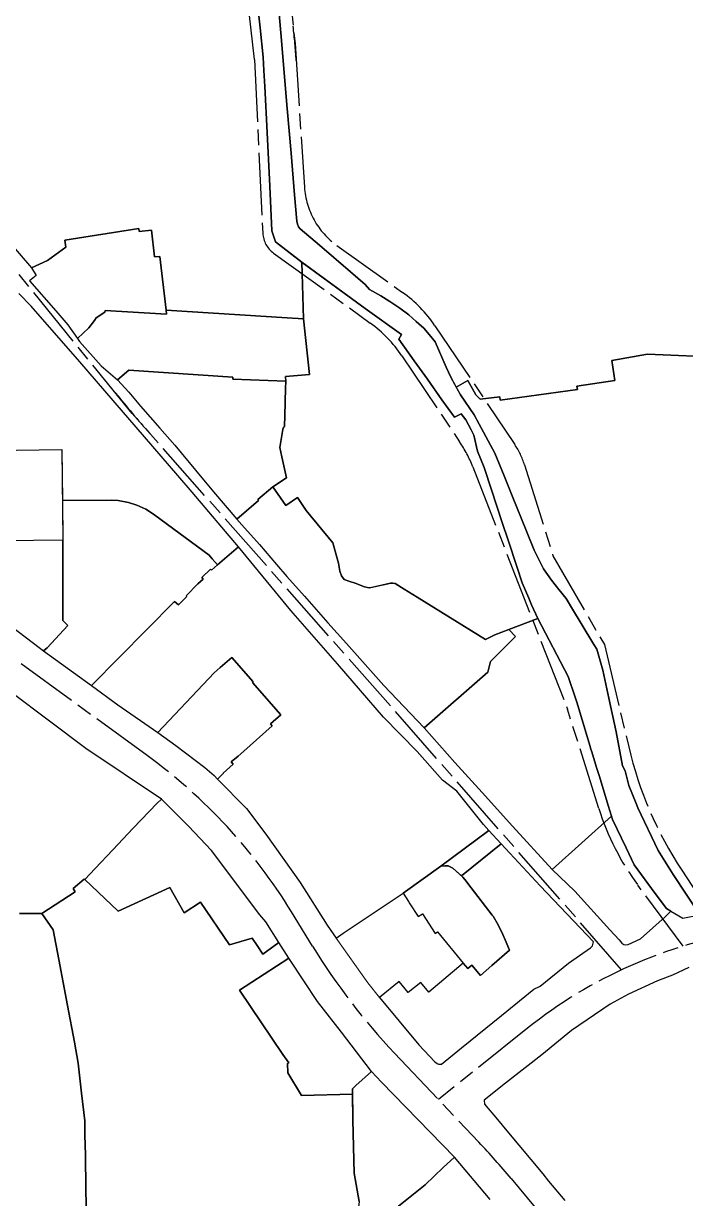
# Model space of a CAD drawing. Header units: millimetres. Extents: x 125232 to 134072, y 142885 to 152835.
# Drawn here: x 128618.6 to 128873.1, y 149821.2 to 150273.2 of the extents above; entities that cross this region are included whole.
import ezdxf

# ---------------------------------------------------------------- set-up
doc = ezdxf.new("R2010")
doc.units = ezdxf.units.MM
doc.linetypes.add('ACAD_ISO08W100', pattern=[36, 24, -3, 6, -3])
doc.layers.add('apartment', color=42, linetype='Continuous', lineweight=0)
doc.layers.add('government', color=221, linetype='Continuous', lineweight=0)
for name, color, linetype in [('commerce', 10, 'Continuous'), ('commerce & office', 242, 'Continuous'), ('green & plaza', 80, 'Continuous'), ('hospital', 231, 'Continuous'), ('research & university', 30, 'Continuous'), ('residence', 2, 'Continuous'), ('residence-bad', 41, 'Continuous'), ('water', 4, 'Continuous'), ('老城北中心线', 7, 'ACAD_ISO08W100')]:
    doc.layers.add(name, color=color, linetype=linetype)

msp = doc.modelspace()

# ---------------------------------------------------------------- linework, layer by layer
at = {"layer": 'apartment'}
msp.add_lwpolyline([(128633.38, 150109.3), (128589.71, 150108.62), (128589.83, 150082.85), (128599.81, 150075.27), (128599.83, 150074.08), (128633.71, 150074.44)], close=True, dxfattribs=at)
at = {"layer": 'commerce'}
for points in [[(128670.98, 150183.59), (128668.95, 150183.45), (128667.79, 150193.64), (128663.13, 150193.1), (128662.97, 150194.37), (128634.5, 150189.87), (128634.91, 150187.11), (128627.76, 150181.99), (128621.71, 150179.17), (128623.46, 150176.24), (128620.87, 150174.15), (128631.03, 150162.62), (128635.67, 150157.32), (128639.31, 150152.01), (128643.75, 150156.15), (128645.89, 150158.9), (128646.57, 150159.94), (128649.91, 150162.07), (128649.95, 150162.77), (128673.57, 150161.3), (128673.4, 150162.84)], [(128726.3, 150159.59), (128720.03, 150159.92), (128673.4, 150162.84), (128673.57, 150161.3), (128649.95, 150162.77), (128649.91, 150162.07), (128646.57, 150159.94), (128645.89, 150158.9), (128643.75, 150156.15), (128639.31, 150152.01), (128640.13, 150150.82), (128648.5, 150141.51), (128654.72, 150136.11), (128659.13, 150139.86), (128699.13, 150137.14), (128699.09, 150136.39), (128719.42, 150135.56), (128719.27, 150137.4), (128728.6, 150138.2)], [(128633.71, 150074.44), (128599.83, 150074.08), (128599.81, 150075.27), (128589.75, 150082.91), (128578.56, 150068.18), (128624.65, 150033.16), (128626.34, 150031.92), (128627.74, 150032.97), (128635.69, 150041.57), (128633.71, 150043.54)]]:
    msp.add_lwpolyline(points, close=True, dxfattribs=at)
for points in [[(128589.71, 150108.62), (128633.38, 150109.3), (128633.57, 150089.64), (128652.39, 150089.85), (128654.97, 150089.69), (128658.99, 150088.95), (128662.23, 150087.96), (128665.62, 150086.39), (128668.63, 150084.46), (128671.58, 150082.28), (128689.99, 150068.65), (128691.17, 150067.3), (128693.23, 150064.92), (128701.27, 150071.89), (128683.44, 150092.87), (128677.94, 150099.34), (128640.23, 150143), (128621.53, 150164.43), (128616.77, 150169.31)], [(128617, 149930.83), (128625.59, 149930.83), (128638.51, 149939.23), (128637.67, 149940.5), (128641.95, 149944.09), (128641.95, 149944.09), (128642.12, 149943.93), (128646.14, 149948.16), (128652.99, 149955.38), (128660.81, 149963.62), (128670.04, 149973.35), (128671.62, 149974.88), (128642.62, 149994.32), (128599.55, 150026.63)]]:
    msp.add_lwpolyline(points, dxfattribs=at)
at = {"layer": 'commerce & office'}
for points in [[(128850.26, 149956.14), (128845.09, 149966.98), (128844.69, 149968.29), (128821.9, 149947.77), (128830.63, 149939.39), (128843.99, 149924.58), (128847.67, 149920.78), (128848.68, 149919.48), (128849.44, 149918.88), (128850.12, 149918.78), (128851.11, 149918.91), (128855.89, 149921.15), (128865.3, 149929.53), (128867.54, 149931.74), (128865.87, 149932.72), (128861.52, 149938.58), (128853.41, 149949.54)], [(128740.89, 149885.22), (128731.66, 149897.02), (128721.09, 149912.88), (128720.55, 149913.74), (128701.69, 149901.31), (128718.36, 149876.59), (128720.55, 149873.48), (128720.13, 149873.21), (128720.22, 149869.55), (128725.45, 149860.88), (128745.11, 149861.36), (128745.08, 149863.39), (128746.34, 149864.69), (128752.36, 149870.09)]]:
    msp.add_lwpolyline(points, close=True, dxfattribs=at)
at = {"layer": 'government'}
msp.add_lwpolyline([(128777.75, 149923.76), (128776.93, 149923.22), (128771.99, 149930.72), (128770.35, 149929.64), (128767.11, 149934.57), (128766.67, 149935.44), (128764.61, 149938.65), (128741.46, 149923.3), (128738.83, 149921.43), (128751.03, 149904.23), (128755.53, 149898.58), (128763.02, 149904.69), (128766.48, 149900.43), (128771.32, 149904.37), (128774.4, 149900.58), (128787.65, 149911.78)], close=True, dxfattribs=at)
at = {"layer": 'green & plaza'}
msp.add_lwpolyline([(128642.88, 149806.84), (128642.61, 149824.81), (128642.41, 149838.1), (128642.19, 149845.63), (128642.19, 149850.43), (128642.18, 149851.14), (128640.91, 149861.81), (128639.55, 149873.28), (128638.26, 149881.42), (128635.56, 149895.41), (128632.21, 149913.11), (128629.97, 149924.53), (128625.59, 149930.83), (128617, 149930.83)], dxfattribs=at)
at = {"layer": 'hospital'}
msp.add_lwpolyline([(128888.39, 150144.67), (128858.56, 150146.02), (128844.77, 150143.55), (128845.93, 150135.91), (128831.35, 150133.72), (128831.56, 150132.33), (128801.91, 150128.23), (128801.73, 150129.51), (128794.12, 150128.61), (128792.51, 150130.35), (128789.46, 150135.8), (128784.96, 150133.28), (128786.57, 150130.28), (128791.85, 150122.71), (128793.82, 150119.1), (128799.88, 150107.92), (128803.44, 150099.14), (128806.54, 150091.46), (128812, 150077.95), (128815, 150070.55), (128815.67, 150069.09), (128817.24, 150065.97), (128818.54, 150063.38), (128821.55, 150059.11), (128824.49, 150055.47), (128827.27, 150052), (128829.74, 150047.89), (128833.03, 150042.39), (128837.89, 150034.29), (128838.98, 150032.47), (128841.36, 150024.38), (128843.69, 150013.63), (128846.49, 150000.69), (128848.95, 149987.67), (128849.9, 149985.77), (128851.37, 149980.1), (128854.14, 149973.2), (128854.82, 149971.5), (128862.56, 149955.04), (128868.41, 149945.85), (128878.69, 149930.35)], dxfattribs=at)
at = {"layer": 'research & university'}
for points in [[(128715.01, 150298.49), (128717.49, 150269.63), (128719.99, 150240.46), (128721.46, 150223.31), (128722.84, 150207.2), (128723.7, 150197.17), (128723.9, 150195.92), (128724.35, 150194.97), (128725, 150194.21), (128732.36, 150187.9), (128744.27, 150177.68), (128750, 150172.76), (128751.58, 150170.8), (128756, 150168.44), (128759.51, 150166.2), (128763.29, 150163.65), (128766.71, 150161.1), (128769.59, 150158.55), (128770.65, 150157.61), (128772.46, 150156), (128775.16, 150152.75), (128776.86, 150150.71), (128781.09, 150140.99), (128782.88, 150137.17), (128784.96, 150133.28), (128789.46, 150135.8), (128792.51, 150130.35), (128794.12, 150128.61), (128801.73, 150129.51), (128801.91, 150128.23), (128831.56, 150132.33), (128831.35, 150133.72), (128845.93, 150135.91), (128844.77, 150143.55), (128858.56, 150146.02), (128888.39, 150144.67)], [(128747.62, 149820.09), (128745.71, 149831.02), (128745.25, 149851.35), (128745.11, 149861.36), (128725.45, 149860.88), (128720.22, 149869.55), (128720.13, 149873.21), (128720.55, 149873.48), (128718.36, 149876.59), (128701.69, 149901.31), (128720.55, 149913.74), (128716.79, 149919.76), (128710.61, 149915.17), (128708.41, 149918.53), (128706.52, 149921.34), (128697.8, 149918.83), (128686.6, 149935.21), (128680.42, 149931.16), (128674.92, 149940.89), (128654.97, 149931.72), (128642.12, 149943.93), (128641.95, 149944.09), (128637.67, 149940.5), (128638.51, 149939.23), (128625.59, 149930.83), (128629.97, 149924.53), (128632.21, 149913.11), (128635.56, 149895.41), (128638.26, 149881.42), (128639.55, 149873.28), (128640.91, 149861.81), (128642.18, 149851.14), (128642.19, 149850.43), (128642.19, 149845.63), (128642.41, 149838.1), (128642.61, 149824.81), (128642.88, 149806.84)]]:
    msp.add_lwpolyline(points, dxfattribs=at)
for points in [[(128681.34, 150052.82), (128681.18, 150053.08), (128685.59, 150057.66), (128687.71, 150059.46), (128687.12, 150060.07), (128690.5, 150063.33), (128690.89, 150062.89), (128693.23, 150064.92), (128691.17, 150067.3), (128689.99, 150068.65), (128671.58, 150082.28), (128668.63, 150084.46), (128665.62, 150086.39), (128662.23, 150087.96), (128658.99, 150088.95), (128654.97, 150089.69), (128652.39, 150089.85), (128633.57, 150089.64), (128633.71, 150074.44), (128633.71, 150043.54), (128635.69, 150041.57), (128627.74, 150032.97), (128626.34, 150031.92), (128644.74, 150018.49), (128676.7, 150050.79), (128678.16, 150049.55)], [(128784.33, 149837.09), (128756.19, 149865.97), (128752.36, 149870.09), (128746.34, 149864.69), (128745.08, 149863.39), (128745.25, 149851.35), (128745.71, 149831.02), (128747.62, 149820.09), (128746.82, 149812.61), (128750.51, 149808.33), (128762.82, 149818.27), (128773, 149826.52), (128779.97, 149833.17)]]:
    msp.add_lwpolyline(points, close=True, dxfattribs=at)
at = {"layer": 'residence'}
for points in [[(128612.95, 150189.34), (128621.73, 150179.18), (128627.76, 150181.99), (128634.91, 150187.11), (128634.5, 150189.87), (128662.97, 150194.37), (128663.13, 150193.1), (128667.79, 150193.64), (128668.95, 150183.45), (128670.98, 150183.59), (128673.4, 150162.84), (128720.03, 150159.92), (128726.3, 150159.59), (128725.55, 150181.39), (128715.55, 150189.22), (128714.12, 150193.41), (128713.26, 150210.56), (128712.23, 150231.29), (128711.35, 150248.98), (128711.05, 150255.08), (128710.8, 150260.15), (128709.53, 150271.54), (128707.37, 150291.01)], [(128798.04, 149820.8), (128784.33, 149837.09), (128779.97, 149833.17), (128773, 149826.52), (128762.82, 149818.27)]]:
    msp.add_lwpolyline(points, dxfattribs=at)
for points in [[(128719.39, 150133.09), (128719.45, 150135.31), (128719.42, 150135.56), (128699.09, 150136.39), (128699.13, 150137.14), (128659.13, 150139.86), (128654.72, 150136.11), (128659.05, 150131.37), (128663.55, 150126.02), (128671.03, 150117.46), (128676.78, 150110.93), (128684.72, 150101.41), (128691.66, 150093.09), (128700.65, 150082.53), (128700.65, 150082.52), (128708.97, 150089.69), (128708.68, 150090.03), (128714.52, 150094.9), (128719.78, 150098.47), (128717.89, 150106.48), (128717.11, 150110.12), (128718.27, 150117.05), (128718.46, 150117.59), (128718.9, 150118.15), (128719, 150118.42), (128719.12, 150122.11)], [(128807.79, 150037.33), (128805.18, 150040.04), (128799.82, 150037.99), (128796.51, 150036.42), (128796.25, 150036.29), (128781.75, 150045.15), (128769.93, 150052.58), (128764.91, 150055.65), (128761.44, 150057.77), (128760.56, 150057.91), (128760.07, 150057.9), (128759.68, 150057.87), (128751.91, 150056.16), (128750.81, 150056.19), (128749.77, 150056.55), (128746.09, 150057.96), (128744.08, 150058.6), (128741.93, 150059.28), (128740.82, 150060.73), (128740.24, 150062.56), (128739.71, 150065.6), (128737.57, 150073.46), (128727.31, 150085.91), (128723.89, 150090.88), (128719.46, 150087.82), (128714.52, 150094.9), (128708.68, 150090.03), (128708.97, 150089.69), (128700.65, 150082.52), (128702.49, 150080.39), (128709.31, 150072.82), (128715.88, 150065.05), (128719.85, 150060.49), (128726.68, 150052.88), (128735.58, 150042.6), (128742.76, 150034.75), (128757.17, 150018.49), (128772.7, 150002.25), (128797.14, 150023.67), (128798.17, 150027.76)], [(128795.42, 149965.04), (128785.23, 149977.9), (128779.69, 149982.18), (128770.02, 149993.21), (128757.01, 150006.4), (128739.35, 150026.93), (128721.37, 150047.41), (128701.27, 150071.89), (128693.23, 150064.92), (128690.89, 150062.89), (128690.5, 150063.33), (128687.12, 150060.07), (128687.71, 150059.46), (128685.59, 150057.66), (128681.18, 150053.08), (128681.34, 150052.82), (128678.16, 150049.55), (128676.7, 150050.79), (128644.74, 150018.49), (128654.91, 150011.06), (128670.18, 150000.41), (128691.84, 150023.44), (128694.27, 150025.41), (128698.66, 150029.26), (128706.88, 150019.9), (128706.67, 150019.72), (128717.48, 150007.28), (128713.51, 150003.79), (128714.15, 150003.07), (128703.35, 149993.32), (128701.17, 149991.32), (128698.41, 149989.17), (128699.17, 149988.34), (128695.38, 149984.87), (128695.48, 149984.77), (128694.34, 149983.72), (128693.17, 149982.58), (128704.28, 149971.19), (128711.83, 149961.34), (128724.98, 149942.76), (128735.37, 149926.32), (128738.83, 149921.43), (128741.46, 149923.3), (128764.61, 149938.65), (128779.11, 149949.02), (128797.51, 149962.78)], [(128831.34, 150012.11), (128830.73, 150014.11), (128828.04, 150022.04), (128816.39, 150044.3), (128805.18, 150040.04), (128807.79, 150037.33), (128798.17, 150027.76), (128797.14, 150023.67), (128772.7, 150002.25), (128784.46, 149988.9), (128794.92, 149977.43), (128806.63, 149964.42), (128821.9, 149947.77), (128844.69, 149968.29), (128843.43, 149972.41), (128841.59, 149978.41), (128839.91, 149983.88), (128839.06, 149986.67), (128838.15, 149989.62), (128837.12, 149992.98), (128836.78, 149994.11), (128836.37, 149995.46), (128836.07, 149996.42)], [(128714.15, 150003.07), (128713.51, 150003.79), (128717.48, 150007.28), (128706.67, 150019.72), (128706.88, 150019.9), (128698.66, 150029.26), (128694.27, 150025.41), (128691.84, 150023.44), (128670.18, 150000.41), (128677.21, 149995.5), (128688.37, 149987.01), (128691.9, 149983.88), (128693.17, 149982.58), (128694.34, 149983.72), (128695.48, 149984.77), (128695.38, 149984.87), (128699.17, 149988.34), (128698.41, 149989.17), (128701.17, 149991.32), (128703.35, 149993.32)], [(128690.9, 149955.06), (128682, 149964.49), (128671.62, 149974.88), (128670.04, 149973.35), (128660.81, 149963.62), (128652.99, 149955.38), (128646.14, 149948.16), (128642.12, 149943.93), (128654.97, 149931.72), (128674.92, 149940.89), (128680.42, 149931.16), (128686.6, 149935.21), (128697.8, 149918.83), (128706.52, 149921.34), (128708.41, 149918.53), (128710.61, 149915.17), (128716.79, 149919.76), (128711.77, 149927.61), (128709.45, 149930.38)], [(128802.21, 149957.71), (128797.51, 149962.78), (128779.11, 149949.02), (128780.73, 149949.19), (128781.88, 149949.14), (128782.88, 149948.72), (128783.65, 149948.28), (128786.98, 149945.4)], [(128817.24, 149941.52), (128802.21, 149957.71), (128786.98, 149945.4), (128787.57, 149944.89), (128788.3, 149943.98), (128790.74, 149940.79), (128798.84, 149930.23), (128799.15, 149929.81), (128801.16, 149926.45), (128802.84, 149922.74), (128803.77, 149920.68), (128805.47, 149916.74), (128798.63, 149910.8), (128794.34, 149907.07), (128791.01, 149911.02), (128789.44, 149909.66), (128787.65, 149911.78), (128774.4, 149900.58), (128771.32, 149904.37), (128766.48, 149900.43), (128763.02, 149904.69), (128755.53, 149898.58), (128770.63, 149880.32), (128776.73, 149873.77), (128777.64, 149873.22), (128778.14, 149872.94), (128778.77, 149872.87), (128779.25, 149872.93), (128787.01, 149879.18), (128802.35, 149891.62), (128814.78, 149901.69), (128817.28, 149902.93), (128828.13, 149911.69), (128836.66, 149917.62), (128837.38, 149918.45), (128837.72, 149920.02)], [(128799.15, 149929.81), (128798.84, 149930.23), (128790.74, 149940.79), (128788.3, 149943.98), (128787.57, 149944.89), (128783.65, 149948.28), (128782.88, 149948.72), (128781.88, 149949.14), (128780.73, 149949.19), (128779.11, 149949.02), (128764.61, 149938.65), (128766.67, 149935.44), (128767.11, 149934.57), (128770.35, 149929.64), (128771.99, 149930.72), (128776.93, 149923.22), (128777.75, 149923.76), (128787.65, 149911.78), (128789.44, 149909.66), (128791.01, 149911.02), (128794.34, 149907.07), (128798.63, 149910.8), (128805.47, 149916.74), (128803.77, 149920.68), (128802.84, 149922.74), (128801.16, 149926.45)]]:
    msp.add_lwpolyline(points, close=True, dxfattribs=at)
at = {"layer": 'residence-bad'}
msp.add_lwpolyline([(128790.71, 150116.83), (128788.62, 150120.68), (128786.83, 150122.98), (128784.26, 150121.72), (128779.48, 150128.45), (128773.89, 150136.33), (128768.84, 150143.45), (128762.96, 150151.73), (128763.95, 150153.57), (128750, 150163.55), (128725.55, 150181.37), (128726.3, 150159.58), (128728.6, 150138.2), (128719.27, 150137.4), (128719.45, 150135.31), (128719.39, 150133.09), (128719.12, 150122.11), (128719, 150118.27), (128718.46, 150117.59), (128718.27, 150117.05), (128717.11, 150110.12), (128717.89, 150106.48), (128719.78, 150098.47), (128714.52, 150094.9), (128719.46, 150087.82), (128723.89, 150090.88), (128727.31, 150085.91), (128737.57, 150073.46), (128739.71, 150065.6), (128740.24, 150062.56), (128740.82, 150060.73), (128741.93, 150059.28), (128744.08, 150058.6), (128746.09, 150057.96), (128749.77, 150056.55), (128750.81, 150056.19), (128751.55, 150056.17), (128752.16, 150056.21), (128759.82, 150057.9), (128760.56, 150057.91), (128761.44, 150057.77), (128764.91, 150055.65), (128769.93, 150052.58), (128781.75, 150045.15), (128796.24, 150036.29), (128799.82, 150037.99), (128805.18, 150040.04), (128816.39, 150044.3), (128813.95, 150049.56), (128812.83, 150052.13), (128810.32, 150058.03), (128808.23, 150064.37), (128804.92, 150074.44), (128802.7, 150081.19), (128798.56, 150093.77), (128795.73, 150102.37), (128793.15, 150108.64), (128791.74, 150114.89)], close=True, dxfattribs=at)
msp.add_lwpolyline([(128874.4, 149910.14), (128868.13, 149907.18), (128862.34, 149904.98), (128851.21, 149899.82), (128844.2, 149895.97), (128829.29, 149885.81), (128817.84, 149876.44), (128803.92, 149865.6), (128795.69, 149859.05), (128795.88, 149857.54), (128800.82, 149851.58), (128804.48, 149847.24), (128818.24, 149830.78), (128820.42, 149827.89), (128826.7, 149820.5)], dxfattribs=at)
at = {"layer": 'water'}
msp.add_lwpolyline([(128707.37, 150291.01), (128709.53, 150271.54), (128710.8, 150260.15), (128711.05, 150255.08), (128711.35, 150248.98), (128712.23, 150231.29), (128713.26, 150210.56), (128714.12, 150193.41), (128715.55, 150189.22), (128725.8, 150181.19), (128750, 150163.55), (128763.95, 150153.57), (128762.96, 150151.73), (128768.84, 150143.45), (128773.89, 150136.33), (128779.48, 150128.45), (128784.26, 150121.72), (128786.83, 150122.98), (128788.62, 150120.68), (128790.71, 150116.83), (128791.74, 150114.89), (128793.15, 150108.64), (128795.73, 150102.37), (128798.56, 150093.77), (128802.7, 150081.19), (128804.92, 150074.44), (128808.23, 150064.37), (128810.32, 150058.03), (128812.83, 150052.13), (128813.95, 150049.56), (128816.39, 150044.3), (128828.04, 150022.04), (128830.73, 150014.11), (128831.34, 150012.11), (128836.07, 149996.42), (128836.37, 149995.46), (128836.78, 149994.11), (128837.12, 149992.98), (128838.15, 149989.62), (128839.06, 149986.67), (128839.91, 149983.88), (128841.59, 149978.41), (128843.43, 149972.41), (128844.69, 149968.29), (128845.09, 149966.98), (128850.26, 149956.14), (128853.41, 149949.54), (128861.52, 149938.58), (128865.87, 149932.72), (128867.52, 149931.75), (128872.06, 149929.09), (128878.69, 149930.35), (128868.41, 149945.85), (128862.56, 149955.04), (128854.82, 149971.5), (128854.14, 149973.2), (128851.37, 149980.1), (128849.9, 149985.77), (128848.95, 149987.67), (128846.49, 150000.69), (128843.69, 150013.63), (128841.36, 150024.38), (128838.98, 150032.47), (128837.89, 150034.29), (128833.03, 150042.39), (128829.74, 150047.89), (128827.27, 150052), (128824.49, 150055.47), (128821.55, 150059.11), (128818.54, 150063.38), (128817.24, 150065.97), (128815.67, 150069.09), (128815, 150070.55), (128812, 150077.95), (128806.54, 150091.46), (128803.44, 150099.14), (128799.88, 150107.92), (128793.82, 150119.1), (128791.85, 150122.71), (128786.57, 150130.28), (128782.88, 150137.17), (128781.09, 150140.99), (128776.86, 150150.71), (128775.16, 150152.75), (128772.46, 150156), (128770.65, 150157.61), (128769.59, 150158.55), (128766.71, 150161.1), (128763.29, 150163.65), (128759.51, 150166.2), (128756, 150168.44), (128751.58, 150170.8), (128750, 150172.76), (128744.27, 150177.68), (128732.36, 150187.9), (128725, 150194.21), (128724.35, 150194.97), (128723.9, 150195.92), (128723.7, 150197.17), (128722.84, 150207.2), (128721.46, 150223.31), (128719.99, 150240.46), (128717.49, 150269.63), (128715.01, 150298.49)], dxfattribs=at)
at = {"layer": '老城北中心线', "linetype": 'ACAD_ISO08W100', "lineweight": 25}
for p, q in [((128707.37, 150259.36), (128696.54, 150356.72)), ((128714.71, 150341.08), (128723.01, 150265.49)), ((128723.01, 150265.49), (128726.62, 150210.21)), ((128707.37, 150259.36), (128710.61, 150192.5)), ((128660.42, 150123.1), (128553.41, 150254.64)), ((128714.73, 150184.88), (128751.94, 150157.92)), ((128739.11, 150187.76), (128764.34, 150169.74)), ((128776.77, 150156.94), (128807.48, 150111.23)), ((128764.1, 150145.32), (128786.28, 150112.31)), ((128759.69, 150010.72), (128660.42, 150123.1)), ((128811.21, 150103.46), (128822.17, 150068.44)), ((128791.35, 150102.62), (128827.77, 150009.41)), ((128822.17, 150068.44), (128841.97, 150034.26)), ((128666.15, 149991.56), (128580, 150054.25)), ((128841.97, 150034.26), (128851.3, 149994.92)), ((128848.58, 149909.23), (128759.69, 150010.72)), ((128839.78, 149971.25), (128827.77, 150009.41)), ((128871.69, 149947.46), (128888.07, 149922.39)), ((128872.21, 149918.32), (128854.86, 149941.69)), ((128729.74, 149918.3), (128721.64, 149931.5)), ((128812.33, 149886.69), (128778.14, 149859.31)), ((128761.28, 149877.13), (128793.66, 149842.9)), ((128806.08, 149828.93), (128828.05, 149802.6))]:
    msp.add_line(p, q, dxfattribs=at)
for centre, radius, start, end in [((128424.08, 150239.34), 300, 3.7346, 6.2631), ((128756.55, 150212.17), 30, 183.7367, 234.4575), ((128720.6, 150192.98), 10, 182.7771, 234.0707), ((128735.27, 150129.05), 50, 33.8962, 54.4554), ((128722.6, 150117.44), 50, 33.8962, 54.0707), ((129041.88, 150446.5), 500, 219.1287, 221.4551), ((128744.77, 150084.43), 50, 21.3434, 33.8962), ((128782.58, 150094.5), 30, 17.3739, 33.8962), ((128997.25, 150029.52), 150, 193.3329, 213.1625), ((128542.6, 149821.76), 210, 31.5064, 53.9604), ((128935.17, 150001.28), 100, 197.4748, 216.5771), ((128924.85, 149746.19), 180, 99.0765, 128.6885), ((128942.88, 150048.94), 250, 211.5064, 223.4139), ((128575.74, 149636.72), 300, 39.8436, 43.4139)]:
    msp.add_arc(centre, radius, start, end, dxfattribs=at)

doc.saveas('drawing.dxf')
